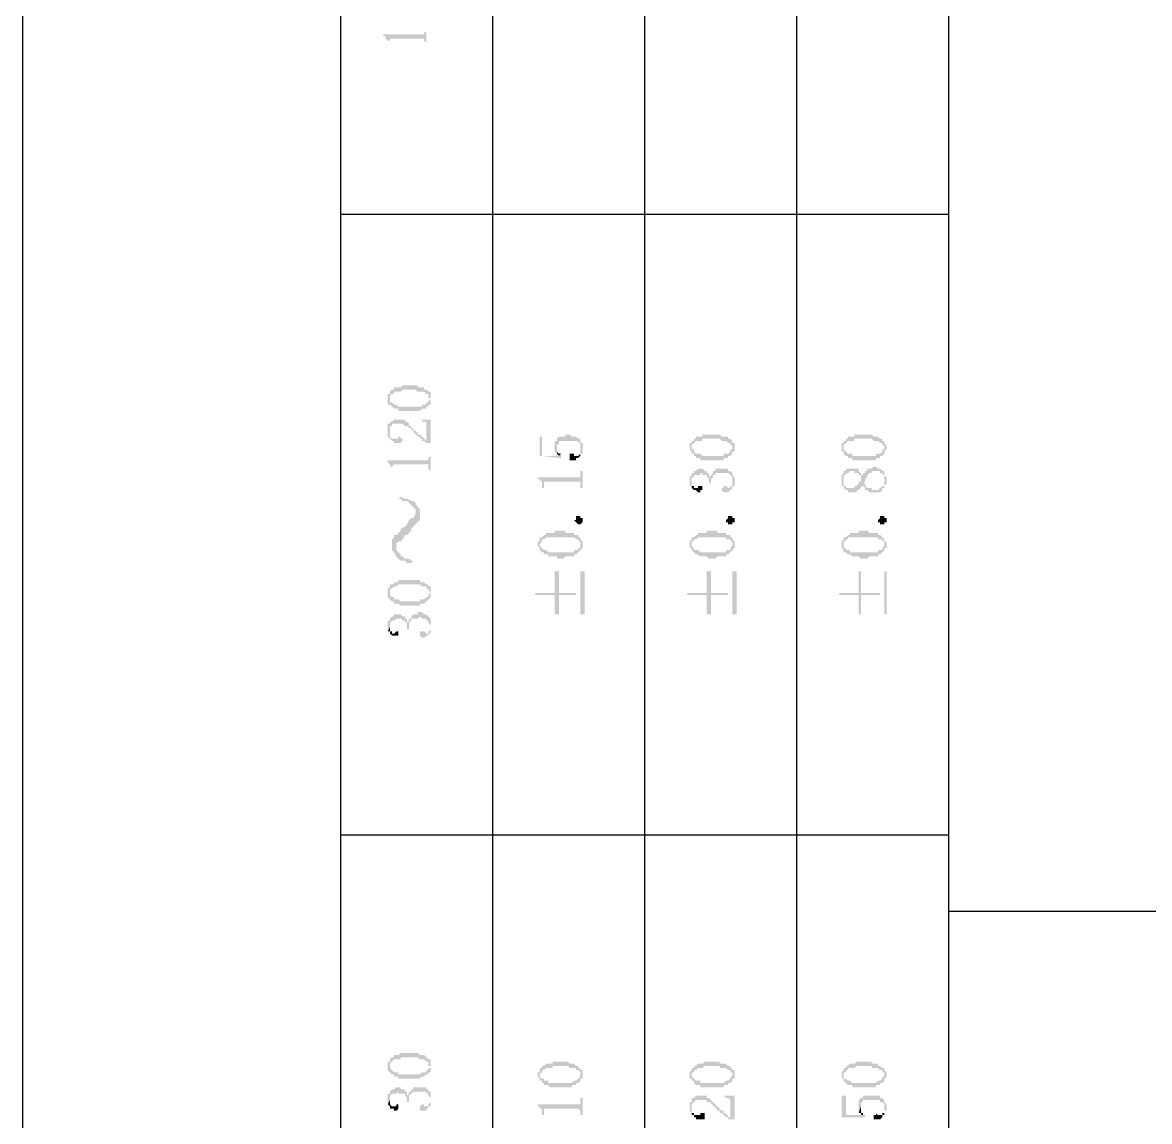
# Model space of a CAD drawing. Header units: inches. Extents: x 3613 to 8393, y -2205 to -794.
# Drawn here: x 3613.22 to 3636.98, y -1792.12 to -1768.94 of the extents above; entities that cross this region are included whole.
import ezdxf

# ---------------------------------------------------------------- set-up
doc = ezdxf.new("R2010")
doc.units = ezdxf.units.IN
doc.header["$MEASUREMENT"] = 0

msp = doc.modelspace()

# ---------------------------------------------------------------- hatches: boundary and pattern name
at = {"transparency": 33554559}
for points in [[(3620.83, -1769.193), (3620.83, -1769.238), (3620.875, -1769.238), (3620.875, -1769.283), (3620.875, -1769.283), (3620.921, -1769.328), (3620.921, -1769.373), (3620.921, -1769.419), (3620.921, -1769.328), (3620.966, -1769.328), (3620.966, -1769.283), (3621.688, -1769.283), (3621.688, -1769.328), (3621.688, -1769.328), (3621.733, -1769.373), (3621.733, -1769.419), (3621.733, -1769.057), (3621.733, -1769.148), (3621.688, -1769.148), (3621.688, -1769.193), (3621.643, -1769.193)], [(3620.921, -1776.865), (3620.921, -1776.956), (3620.921, -1777.001), (3620.966, -1777.001), (3620.966, -1776.865), (3620.966, -1776.82), (3620.966, -1776.82), (3621.011, -1776.775), (3621.056, -1776.775), (3621.056, -1776.73), (3621.191, -1776.73), (3621.236, -1776.685), (3621.507, -1776.685), (3621.552, -1776.73), (3621.688, -1776.73), (3621.733, -1776.775), (3621.778, -1776.775), (3621.778, -1776.82), (3621.778, -1776.865), (3621.823, -1776.865), (3621.823, -1776.73), (3621.778, -1776.73), (3621.733, -1776.685), (3621.688, -1776.685), (3621.688, -1776.64), (3621.552, -1776.64), (3621.552, -1776.595), (3621.236, -1776.595), (3621.191, -1776.64), (3621.056, -1776.64), (3621.056, -1776.685), (3621.011, -1776.685), (3620.966, -1776.73), (3620.966, -1776.775), (3620.921, -1776.775), (3620.921, -1776.82)], [(3620.966, -1777.001), (3620.966, -1777.001), (3621.011, -1777.046), (3621.011, -1777.046), (3621.056, -1777.091), (3621.146, -1777.091), (3621.146, -1777.136), (3621.598, -1777.136), (3621.643, -1777.091), (3621.733, -1777.091), (3621.733, -1777.046), (3621.778, -1777.046), (3621.778, -1777.001), (3621.823, -1777.001), (3621.823, -1776.956), (3621.823, -1776.91), (3621.823, -1776.865), (3621.823, -1776.82), (3621.823, -1776.775), (3621.823, -1776.73), (3621.823, -1776.91), (3621.778, -1776.91), (3621.778, -1776.956), (3621.733, -1776.956), (3621.733, -1777.001), (3621.643, -1777.001), (3621.643, -1777.046), (3621.146, -1777.046), (3621.101, -1777.001), (3621.056, -1777.001), (3621.011, -1776.956), (3620.966, -1776.956), (3620.966, -1776.91), (3620.966, -1776.865)], [(3620.921, -1777.542), (3620.921, -1777.587), (3620.921, -1777.678), (3620.921, -1777.678), (3620.966, -1777.587), (3620.966, -1777.497), (3620.966, -1777.452), (3621.011, -1777.452), (3621.011, -1777.407), (3621.236, -1777.407), (3621.282, -1777.452), (3621.327, -1777.452), (3621.372, -1777.497), (3621.417, -1777.497), (3621.417, -1777.542), (3621.462, -1777.542), (3621.462, -1777.587), (3621.462, -1777.587), (3621.507, -1777.633), (3621.507, -1777.633), (3621.552, -1777.678), (3621.598, -1777.678), (3621.598, -1777.723), (3621.643, -1777.723), (3621.643, -1777.768), (3621.688, -1777.768), (3621.733, -1777.813), (3621.778, -1777.813), (3621.733, -1777.768), (3621.733, -1777.768), (3621.688, -1777.723), (3621.688, -1777.723), (3621.643, -1777.678), (3621.643, -1777.678), (3621.598, -1777.633), (3621.552, -1777.633), (3621.552, -1777.587), (3621.507, -1777.587), (3621.507, -1777.542), (3621.462, -1777.542), (3621.462, -1777.497), (3621.417, -1777.497), (3621.417, -1777.452), (3621.372, -1777.452), (3621.372, -1777.407), (3621.372, -1777.407), (3621.327, -1777.362), (3621.282, -1777.362), (3621.282, -1777.317), (3621.056, -1777.317), (3621.011, -1777.362), (3620.966, -1777.362), (3620.966, -1777.407), (3620.921, -1777.407), (3620.921, -1777.452)], [(3621.598, -1777.317), (3621.643, -1777.317), (3621.643, -1777.362), (3621.733, -1777.362), (3621.733, -1777.407), (3621.733, -1777.768), (3621.778, -1777.813), (3621.823, -1777.813), (3621.823, -1777.317)], [(3620.921, -1777.678), (3620.966, -1777.723), (3620.966, -1777.723), (3621.011, -1777.768), (3621.056, -1777.768), (3621.056, -1777.813), (3621.191, -1777.813), (3621.236, -1777.768), (3621.236, -1777.723), (3621.191, -1777.723), (3621.191, -1777.678), (3621.146, -1777.678), (3621.146, -1777.723), (3621.011, -1777.723), (3620.966, -1777.678), (3620.966, -1777.587), (3620.966, -1777.587)], [(3624.125, -1777.678), (3624.125, -1778.084), (3624.576, -1778.129), (3624.576, -1778.084), (3624.576, -1778.039), (3624.531, -1778.084), (3624.17, -1778.084), (3624.17, -1777.678)], [(3624.441, -1777.858), (3624.441, -1777.948), (3624.441, -1777.994), (3624.441, -1777.994), (3624.486, -1778.039), (3624.486, -1777.903), (3624.486, -1777.858), (3624.486, -1777.858), (3624.531, -1777.813), (3624.531, -1777.768), (3624.937, -1777.768), (3624.937, -1777.813), (3624.982, -1777.813), (3624.982, -1777.858), (3624.982, -1777.903), (3624.982, -1778.039), (3625.028, -1778.039), (3625.028, -1777.994), (3625.028, -1777.903), (3625.028, -1777.858), (3625.028, -1777.813), (3624.982, -1777.813), (3624.982, -1777.768), (3624.982, -1777.723), (3624.937, -1777.723), (3624.892, -1777.678), (3624.802, -1777.678), (3624.757, -1777.633), (3624.667, -1777.633), (3624.667, -1777.678), (3624.531, -1777.678), (3624.486, -1777.723), (3624.486, -1777.768), (3624.441, -1777.768), (3624.441, -1777.813)], [(3627.284, -1777.903), (3627.284, -1777.948), (3627.284, -1777.948), (3627.329, -1777.994), (3627.329, -1778.039), (3627.329, -1777.903), (3627.329, -1777.858), (3627.329, -1777.858), (3627.374, -1777.813), (3627.374, -1777.813), (3627.42, -1777.768), (3627.555, -1777.768), (3627.555, -1777.723), (3627.916, -1777.723), (3627.961, -1777.768), (3628.051, -1777.768), (3628.097, -1777.813), (3628.142, -1777.813), (3628.142, -1777.858), (3628.187, -1777.858), (3628.187, -1777.903), (3628.187, -1777.768), (3628.187, -1777.768), (3628.142, -1777.723), (3628.097, -1777.723), (3628.097, -1777.678), (3627.961, -1777.678), (3627.916, -1777.633), (3627.555, -1777.633), (3627.555, -1777.678), (3627.42, -1777.678), (3627.42, -1777.723), (3627.374, -1777.723), (3627.374, -1777.768), (3627.329, -1777.768), (3627.329, -1777.813), (3627.284, -1777.813)], [(3627.329, -1778.039), (3627.374, -1778.039), (3627.374, -1778.084), (3627.42, -1778.084), (3627.42, -1778.129), (3627.51, -1778.129), (3627.51, -1778.174), (3628.006, -1778.174), (3628.006, -1778.129), (3628.097, -1778.129), (3628.097, -1778.084), (3628.142, -1778.084), (3628.187, -1778.039), (3628.187, -1777.994), (3628.232, -1777.994), (3628.232, -1777.948), (3628.232, -1777.903), (3628.232, -1777.858), (3628.232, -1777.813), (3628.187, -1777.813), (3628.187, -1777.768), (3628.187, -1777.903), (3628.187, -1777.948), (3628.142, -1777.948), (3628.142, -1777.994), (3628.142, -1777.994), (3628.097, -1778.039), (3628.006, -1778.039), (3628.006, -1778.084), (3627.555, -1778.084), (3627.51, -1778.039), (3627.42, -1778.039), (3627.374, -1777.994), (3627.374, -1777.948), (3627.329, -1777.948), (3627.329, -1777.903)], [(3630.489, -1777.903), (3630.489, -1777.948), (3630.489, -1777.994), (3630.534, -1777.994), (3630.534, -1778.039), (3630.534, -1777.903), (3630.534, -1777.858), (3630.534, -1777.858), (3630.579, -1777.813), (3630.579, -1777.813), (3630.624, -1777.768), (3630.759, -1777.768), (3630.759, -1777.723), (3631.12, -1777.723), (3631.166, -1777.768), (3631.256, -1777.768), (3631.301, -1777.813), (3631.346, -1777.813), (3631.346, -1777.858), (3631.391, -1777.858), (3631.391, -1777.903), (3631.391, -1777.768), (3631.346, -1777.768), (3631.346, -1777.723), (3631.301, -1777.723), (3631.256, -1777.678), (3631.166, -1777.678), (3631.12, -1777.633), (3630.759, -1777.633), (3630.759, -1777.678), (3630.624, -1777.678), (3630.624, -1777.723), (3630.579, -1777.723), (3630.579, -1777.768), (3630.534, -1777.768), (3630.534, -1777.813), (3630.489, -1777.813)], [(3630.534, -1778.039), (3630.534, -1778.039), (3630.579, -1778.084), (3630.624, -1778.084), (3630.624, -1778.129), (3630.714, -1778.129), (3630.714, -1778.174), (3631.211, -1778.174), (3631.211, -1778.129), (3631.301, -1778.129), (3631.301, -1778.084), (3631.346, -1778.084), (3631.391, -1778.039), (3631.391, -1777.994), (3631.391, -1777.994), (3631.436, -1777.948), (3631.436, -1777.903), (3631.436, -1777.858), (3631.436, -1777.858), (3631.391, -1777.813), (3631.391, -1777.768), (3631.391, -1777.903), (3631.391, -1777.948), (3631.346, -1777.948), (3631.346, -1777.994), (3631.346, -1777.994), (3631.301, -1778.039), (3631.211, -1778.039), (3631.211, -1778.084), (3630.714, -1778.084), (3630.714, -1778.039), (3630.624, -1778.039), (3630.579, -1777.994), (3630.579, -1777.994), (3630.534, -1777.948), (3630.534, -1777.903)], [(3620.921, -1778.174), (3620.921, -1778.219), (3620.921, -1778.219), (3620.966, -1778.264), (3620.966, -1778.31), (3621.011, -1778.31), (3621.011, -1778.445), (3621.011, -1778.31), (3621.011, -1778.31), (3621.056, -1778.264), (3621.778, -1778.264), (3621.778, -1778.31), (3621.778, -1778.355), (3621.823, -1778.4), (3621.823, -1778.445), (3621.823, -1778.039), (3621.823, -1778.084), (3621.778, -1778.129), (3621.778, -1778.174), (3621.733, -1778.174)], [(3624.486, -1778.039), (3624.486, -1778.039), (3624.531, -1778.084), (3624.531, -1778.084), (3624.576, -1778.039), (3624.531, -1778.039), (3624.486, -1777.994), (3624.486, -1777.948), (3624.486, -1777.903)], [(3624.757, -1778.084), (3624.757, -1778.174), (3624.892, -1778.174), (3624.892, -1778.129), (3624.937, -1778.129), (3624.982, -1778.084), (3624.982, -1777.903), (3624.982, -1777.994), (3624.982, -1778.039), (3624.982, -1778.039), (3624.937, -1778.084), (3624.847, -1778.084), (3624.847, -1778.039), (3624.757, -1778.039)], [(3630.489, -1778.58), (3630.489, -1778.625), (3630.489, -1778.716), (3630.534, -1778.716), (3630.534, -1778.761), (3630.534, -1778.761), (3630.579, -1778.806), (3630.624, -1778.806), (3630.624, -1778.851), (3630.804, -1778.851), (3630.804, -1778.806), (3630.85, -1778.806), (3630.895, -1778.761), (3630.895, -1778.716), (3630.94, -1778.716), (3630.94, -1778.671), (3630.94, -1778.671), (3630.985, -1778.625), (3630.985, -1778.58), (3630.985, -1778.58), (3631.03, -1778.535), (3631.03, -1778.49), (3631.03, -1778.49), (3631.075, -1778.445), (3631.12, -1778.445), (3631.12, -1778.4), (3631.301, -1778.4), (3631.301, -1778.445), (3631.346, -1778.445), (3631.346, -1778.49), (3631.391, -1778.49), (3631.391, -1778.58), (3631.391, -1778.716), (3631.391, -1778.716), (3631.436, -1778.671), (3631.436, -1778.58), (3631.436, -1778.535), (3631.436, -1778.535), (3631.391, -1778.49), (3631.391, -1778.445), (3631.391, -1778.4), (3631.346, -1778.4), (3631.301, -1778.355), (3631.256, -1778.355), (3631.211, -1778.31), (3631.166, -1778.31), (3631.12, -1778.355), (3631.03, -1778.355), (3631.03, -1778.4), (3630.985, -1778.4), (3630.985, -1778.445), (3630.94, -1778.445), (3630.94, -1778.49), (3630.895, -1778.49), (3630.895, -1778.535), (3630.895, -1778.625), (3630.85, -1778.625), (3630.85, -1778.671), (3630.85, -1778.671), (3630.804, -1778.716), (3630.759, -1778.716), (3630.759, -1778.761), (3630.579, -1778.761), (3630.579, -1778.716), (3630.534, -1778.716), (3630.534, -1778.671), (3630.534, -1778.445), (3630.489, -1778.49)], [(3624.08, -1778.535), (3624.08, -1778.58), (3624.125, -1778.58), (3624.17, -1778.625), (3624.17, -1778.716), (3624.17, -1778.761), (3624.215, -1778.761), (3624.215, -1778.671), (3624.215, -1778.625), (3624.982, -1778.625), (3624.982, -1778.671), (3624.982, -1778.716), (3624.982, -1778.761), (3625.028, -1778.761), (3625.028, -1778.4), (3624.982, -1778.4), (3624.982, -1778.49), (3624.982, -1778.535), (3624.892, -1778.535)], [(3627.284, -1778.625), (3627.284, -1778.716), (3627.329, -1778.716), (3627.329, -1778.625), (3627.329, -1778.58), (3627.329, -1778.535), (3627.374, -1778.535), (3627.374, -1778.49), (3627.51, -1778.49), (3627.51, -1778.445), (3627.555, -1778.445), (3627.555, -1778.49), (3627.645, -1778.49), (3627.645, -1778.535), (3627.69, -1778.535), (3627.69, -1778.58), (3627.69, -1778.625), (3627.69, -1778.625), (3627.735, -1778.671), (3627.735, -1778.625), (3627.735, -1778.58), (3627.781, -1778.535), (3627.781, -1778.49), (3627.826, -1778.49), (3627.826, -1778.445), (3628.097, -1778.445), (3628.142, -1778.49), (3628.142, -1778.49), (3628.187, -1778.535), (3628.187, -1778.58), (3628.187, -1778.625), (3628.187, -1778.445), (3628.187, -1778.445), (3628.142, -1778.4), (3628.097, -1778.4), (3628.097, -1778.355), (3627.826, -1778.355), (3627.826, -1778.4), (3627.781, -1778.4), (3627.781, -1778.445), (3627.781, -1778.445), (3627.735, -1778.49), (3627.735, -1778.535), (3627.735, -1778.535), (3627.69, -1778.49), (3627.69, -1778.445), (3627.645, -1778.445), (3627.645, -1778.4), (3627.6, -1778.4), (3627.555, -1778.355), (3627.465, -1778.355), (3627.42, -1778.4), (3627.374, -1778.4), (3627.374, -1778.445), (3627.329, -1778.445), (3627.329, -1778.49), (3627.329, -1778.49), (3627.284, -1778.535), (3627.284, -1778.58)], [(3627.961, -1778.806), (3627.961, -1778.806), (3628.006, -1778.851), (3628.097, -1778.851), (3628.142, -1778.806), (3628.142, -1778.806), (3628.187, -1778.761), (3628.187, -1778.716), (3628.232, -1778.716), (3628.232, -1778.625), (3628.232, -1778.58), (3628.232, -1778.535), (3628.232, -1778.535), (3628.187, -1778.49), (3628.187, -1778.625), (3628.187, -1778.671), (3628.187, -1778.716), (3628.142, -1778.716), (3628.142, -1778.761), (3628.097, -1778.761), (3628.051, -1778.716), (3628.006, -1778.716), (3628.006, -1778.761), (3627.961, -1778.761)], [(3630.534, -1778.445), (3630.534, -1778.58), (3630.534, -1778.535), (3630.534, -1778.49), (3630.579, -1778.49), (3630.579, -1778.445), (3630.624, -1778.445), (3630.669, -1778.4), (3630.759, -1778.4), (3630.759, -1778.445), (3630.85, -1778.445), (3630.85, -1778.49), (3630.895, -1778.49), (3630.895, -1778.535), (3630.895, -1778.445), (3630.895, -1778.445), (3630.85, -1778.4), (3630.85, -1778.355), (3630.579, -1778.355), (3630.579, -1778.4), (3630.534, -1778.4)], [(3627.329, -1778.716), (3627.329, -1778.761), (3627.329, -1778.761), (3627.374, -1778.806), (3627.42, -1778.806), (3627.465, -1778.851), (3627.51, -1778.851), (3627.51, -1778.806), (3627.555, -1778.806), (3627.555, -1778.761), (3627.555, -1778.716), (3627.465, -1778.716), (3627.465, -1778.761), (3627.374, -1778.761), (3627.374, -1778.716), (3627.329, -1778.716), (3627.329, -1778.671), (3627.329, -1778.625)], [(3630.94, -1778.716), (3630.985, -1778.761), (3630.985, -1778.806), (3631.03, -1778.806), (3631.075, -1778.851), (3631.301, -1778.851), (3631.346, -1778.806), (3631.346, -1778.761), (3631.391, -1778.761), (3631.391, -1778.58), (3631.391, -1778.671), (3631.391, -1778.716), (3631.346, -1778.716), (3631.301, -1778.761), (3631.301, -1778.761), (3631.256, -1778.806), (3631.12, -1778.806), (3631.12, -1778.761), (3631.03, -1778.761), (3630.985, -1778.716), (3630.985, -1778.671), (3630.94, -1778.671)], [(3621.146, -1778.987), (3621.191, -1778.987), (3621.236, -1779.032), (3621.327, -1779.032), (3621.372, -1779.077), (3621.417, -1779.122), (3621.417, -1779.122), (3621.462, -1779.167), (3621.507, -1779.212), (3621.507, -1779.528), (3621.507, -1779.528), (3621.552, -1779.483), (3621.598, -1779.438), (3621.598, -1779.212), (3621.552, -1779.167), (3621.507, -1779.077), (3621.507, -1779.077), (3621.462, -1779.032), (3621.417, -1779.032), (3621.327, -1778.987), (3621.282, -1778.987), (3621.191, -1778.941)], [(3621.011, -1779.979), (3621.011, -1780.07), (3621.056, -1780.115), (3621.101, -1780.205), (3621.101, -1780.025), (3621.101, -1779.934), (3621.146, -1779.889), (3621.191, -1779.889), (3621.236, -1779.844), (3621.282, -1779.754), (3621.327, -1779.754), (3621.372, -1779.709), (3621.417, -1779.664), (3621.417, -1779.618), (3621.462, -1779.573), (3621.507, -1779.528), (3621.507, -1779.257), (3621.507, -1779.302), (3621.462, -1779.393), (3621.417, -1779.393), (3621.372, -1779.438), (3621.327, -1779.528), (3621.327, -1779.528), (3621.282, -1779.573), (3621.191, -1779.618), (3621.191, -1779.664), (3621.146, -1779.709), (3621.101, -1779.754), (3621.056, -1779.754), (3621.056, -1779.799), (3621.011, -1779.844), (3621.011, -1779.934)], [(3625.028, -1779.438), (3625.028, -1779.483), (3625.028, -1779.483), (3624.982, -1779.528), (3624.937, -1779.528), (3624.892, -1779.483), (3624.892, -1779.483), (3624.847, -1779.438), (3624.892, -1779.438), (3624.892, -1779.393), (3624.892, -1779.348), (3624.982, -1779.348), (3624.982, -1779.393), (3625.028, -1779.393), (3625.028, -1779.438)], [(3628.232, -1779.438), (3628.232, -1779.483), (3628.187, -1779.483), (3628.187, -1779.528), (3628.097, -1779.528), (3628.097, -1779.483), (3628.051, -1779.483), (3628.051, -1779.438), (3628.051, -1779.438), (3628.097, -1779.393), (3628.097, -1779.348), (3628.187, -1779.348), (3628.187, -1779.393), (3628.232, -1779.393), (3628.232, -1779.438)], [(3631.436, -1779.438), (3631.436, -1779.483), (3631.391, -1779.483), (3631.391, -1779.528), (3631.301, -1779.528), (3631.301, -1779.483), (3631.256, -1779.483), (3631.256, -1779.438), (3631.256, -1779.438), (3631.301, -1779.393), (3631.301, -1779.348), (3631.391, -1779.348), (3631.391, -1779.393), (3631.436, -1779.393), (3631.436, -1779.438)], [(3624.08, -1779.934), (3624.08, -1779.979), (3624.08, -1779.979), (3624.125, -1780.025), (3624.125, -1780.07), (3624.125, -1779.934), (3624.125, -1779.934), (3624.17, -1779.889), (3624.17, -1779.844), (3624.215, -1779.844), (3624.26, -1779.799), (3624.847, -1779.799), (3624.892, -1779.844), (3624.937, -1779.844), (3624.937, -1779.889), (3624.982, -1779.889), (3624.982, -1779.934), (3624.982, -1779.799), (3624.937, -1779.799), (3624.937, -1779.754), (3624.847, -1779.754), (3624.847, -1779.709), (3624.667, -1779.709), (3624.667, -1779.664), (3624.441, -1779.664), (3624.441, -1779.709), (3624.26, -1779.709), (3624.26, -1779.754), (3624.215, -1779.754), (3624.17, -1779.799), (3624.125, -1779.799), (3624.125, -1779.844), (3624.125, -1779.889), (3624.08, -1779.889)], [(3627.284, -1779.934), (3627.284, -1779.979), (3627.284, -1780.025), (3627.329, -1780.025), (3627.329, -1780.07), (3627.329, -1779.934), (3627.329, -1779.889), (3627.374, -1779.889), (3627.374, -1779.844), (3627.42, -1779.844), (3627.465, -1779.799), (3628.051, -1779.799), (3628.051, -1779.844), (3628.142, -1779.844), (3628.142, -1779.889), (3628.187, -1779.889), (3628.187, -1779.934), (3628.187, -1779.799), (3628.142, -1779.799), (3628.142, -1779.754), (3628.051, -1779.754), (3628.051, -1779.709), (3627.871, -1779.709), (3627.871, -1779.664), (3627.645, -1779.664), (3627.645, -1779.709), (3627.465, -1779.709), (3627.465, -1779.754), (3627.42, -1779.754), (3627.374, -1779.799), (3627.329, -1779.799), (3627.329, -1779.844), (3627.329, -1779.844), (3627.284, -1779.889)], [(3630.489, -1779.934), (3630.489, -1779.979), (3630.489, -1780.025), (3630.489, -1780.025), (3630.534, -1780.07), (3630.534, -1779.934), (3630.534, -1779.889), (3630.579, -1779.889), (3630.579, -1779.844), (3630.624, -1779.844), (3630.624, -1779.799), (3631.256, -1779.799), (3631.256, -1779.844), (3631.346, -1779.844), (3631.346, -1779.889), (3631.391, -1779.889), (3631.391, -1779.934), (3631.391, -1779.844), (3631.346, -1779.799), (3631.346, -1779.799), (3631.301, -1779.754), (3631.256, -1779.754), (3631.256, -1779.709), (3631.075, -1779.709), (3631.03, -1779.664), (3630.85, -1779.664), (3630.85, -1779.709), (3630.669, -1779.709), (3630.669, -1779.754), (3630.624, -1779.754), (3630.579, -1779.799), (3630.534, -1779.799), (3630.534, -1779.844), (3630.534, -1779.844), (3630.489, -1779.889)], [(3624.125, -1780.07), (3624.17, -1780.115), (3624.215, -1780.115), (3624.215, -1780.16), (3624.305, -1780.16), (3624.305, -1780.205), (3624.486, -1780.205), (3624.486, -1780.25), (3624.621, -1780.25), (3624.667, -1780.205), (3624.847, -1780.205), (3624.847, -1780.16), (3624.892, -1780.16), (3624.937, -1780.115), (3624.937, -1780.115), (3624.982, -1780.07), (3624.982, -1780.07), (3625.028, -1780.025), (3625.028, -1779.934), (3625.028, -1779.889), (3625.028, -1779.889), (3624.982, -1779.844), (3624.982, -1779.979), (3624.982, -1780.025), (3624.937, -1780.025), (3624.937, -1780.07), (3624.847, -1780.07), (3624.847, -1780.115), (3624.305, -1780.115), (3624.26, -1780.07), (3624.215, -1780.07), (3624.17, -1780.025), (3624.17, -1780.025), (3624.125, -1779.979), (3624.125, -1779.934)], [(3627.329, -1780.07), (3627.374, -1780.115), (3627.374, -1780.115), (3627.42, -1780.16), (3627.465, -1780.16), (3627.51, -1780.205), (3627.645, -1780.205), (3627.69, -1780.25), (3627.826, -1780.25), (3627.871, -1780.205), (3628.051, -1780.205), (3628.051, -1780.16), (3628.097, -1780.16), (3628.142, -1780.115), (3628.142, -1780.115), (3628.187, -1780.07), (3628.187, -1780.07), (3628.232, -1780.025), (3628.232, -1779.934), (3628.232, -1779.889), (3628.232, -1779.889), (3628.187, -1779.844), (3628.187, -1779.979), (3628.187, -1779.979), (3628.142, -1780.025), (3628.142, -1780.07), (3628.051, -1780.07), (3628.051, -1780.115), (3627.51, -1780.115), (3627.465, -1780.07), (3627.374, -1780.07), (3627.374, -1780.025), (3627.374, -1780.025), (3627.329, -1779.979), (3627.329, -1779.934)], [(3630.534, -1780.07), (3630.534, -1780.115), (3630.579, -1780.115), (3630.624, -1780.16), (3630.669, -1780.16), (3630.714, -1780.205), (3630.85, -1780.205), (3630.895, -1780.25), (3631.03, -1780.25), (3631.075, -1780.205), (3631.256, -1780.205), (3631.256, -1780.16), (3631.301, -1780.16), (3631.346, -1780.115), (3631.346, -1780.115), (3631.391, -1780.07), (3631.391, -1780.025), (3631.436, -1780.025), (3631.436, -1779.934), (3631.436, -1779.889), (3631.391, -1779.889), (3631.391, -1779.844), (3631.391, -1779.979), (3631.391, -1779.979), (3631.346, -1780.025), (3631.346, -1780.07), (3631.256, -1780.07), (3631.256, -1780.115), (3630.669, -1780.115), (3630.669, -1780.07), (3630.579, -1780.07), (3630.579, -1780.025), (3630.534, -1780.025), (3630.534, -1779.979), (3630.534, -1779.934)], [(3621.101, -1780.205), (3621.101, -1780.205), (3621.146, -1780.25), (3621.191, -1780.295), (3621.282, -1780.295), (3621.327, -1780.34), (3621.417, -1780.34), (3621.462, -1780.295), (3621.417, -1780.295), (3621.372, -1780.25), (3621.282, -1780.25), (3621.236, -1780.205), (3621.191, -1780.205), (3621.191, -1780.16), (3621.146, -1780.115), (3621.101, -1780.07), (3621.101, -1780.025)], [(3620.921, -1780.972), (3620.921, -1781.017), (3620.921, -1781.063), (3620.921, -1781.063), (3620.966, -1781.108), (3620.966, -1780.972), (3620.966, -1780.927), (3620.966, -1780.882), (3621.011, -1780.882), (3621.056, -1780.837), (3621.101, -1780.837), (3621.146, -1780.792), (3621.598, -1780.792), (3621.643, -1780.837), (3621.733, -1780.837), (3621.733, -1780.882), (3621.778, -1780.882), (3621.778, -1780.927), (3621.778, -1780.927), (3621.823, -1780.972), (3621.823, -1780.837), (3621.778, -1780.837), (3621.778, -1780.792), (3621.733, -1780.792), (3621.688, -1780.747), (3621.598, -1780.747), (3621.598, -1780.702), (3621.146, -1780.702), (3621.146, -1780.747), (3621.056, -1780.747), (3621.056, -1780.792), (3620.966, -1780.792), (3620.966, -1780.837), (3620.966, -1780.837), (3620.921, -1780.882), (3620.921, -1780.927), (3620.921, -1780.927)], [(3624.035, -1780.972), (3624.035, -1781.017), (3624.441, -1781.017), (3624.441, -1781.424), (3624.531, -1781.424), (3624.531, -1781.017), (3624.892, -1781.017), (3624.892, -1780.972), (3624.531, -1780.972), (3624.531, -1780.521), (3624.441, -1780.521), (3624.441, -1780.972)], [(3625.073, -1781.424), (3625.073, -1780.521), (3624.982, -1780.521), (3624.982, -1781.424)], [(3627.239, -1780.972), (3627.239, -1781.017), (3627.645, -1781.017), (3627.645, -1781.424), (3627.735, -1781.424), (3627.735, -1781.017), (3628.097, -1781.017), (3628.097, -1780.972), (3627.735, -1780.972), (3627.735, -1780.521), (3627.645, -1780.521), (3627.645, -1780.972)], [(3628.277, -1781.424), (3628.277, -1780.521), (3628.187, -1780.521), (3628.187, -1781.424)], [(3630.443, -1780.972), (3630.443, -1781.017), (3630.85, -1781.017), (3630.85, -1781.424), (3630.895, -1781.424), (3630.895, -1781.017), (3631.301, -1781.017), (3631.301, -1780.972), (3630.895, -1780.972), (3630.895, -1780.521), (3630.85, -1780.521), (3630.85, -1780.972)], [(3631.436, -1781.424), (3631.436, -1780.521), (3631.391, -1780.521), (3631.391, -1781.424)], [(3620.966, -1781.108), (3620.966, -1781.108), (3621.011, -1781.153), (3621.056, -1781.153), (3621.056, -1781.198), (3621.146, -1781.198), (3621.191, -1781.243), (3621.598, -1781.243), (3621.598, -1781.198), (3621.688, -1781.198), (3621.733, -1781.153), (3621.733, -1781.153), (3621.778, -1781.108), (3621.778, -1781.108), (3621.823, -1781.063), (3621.823, -1780.972), (3621.823, -1780.927), (3621.823, -1780.882), (3621.823, -1780.837), (3621.823, -1780.972), (3621.823, -1780.972), (3621.778, -1781.017), (3621.778, -1781.063), (3621.733, -1781.063), (3621.688, -1781.108), (3621.598, -1781.108), (3621.598, -1781.153), (3621.191, -1781.153), (3621.146, -1781.108), (3621.056, -1781.108), (3621.056, -1781.063), (3621.011, -1781.063), (3620.966, -1781.017), (3620.966, -1780.972), (3620.966, -1780.972)], [(3620.921, -1781.649), (3620.921, -1781.694), (3620.921, -1781.74), (3620.921, -1781.785), (3620.966, -1781.694), (3620.966, -1781.604), (3620.966, -1781.604), (3621.011, -1781.559), (3621.056, -1781.559), (3621.101, -1781.514), (3621.191, -1781.514), (3621.236, -1781.559), (3621.282, -1781.559), (3621.282, -1781.604), (3621.327, -1781.604), (3621.327, -1781.649), (3621.327, -1781.74), (3621.372, -1781.74), (3621.372, -1781.694), (3621.372, -1781.604), (3621.372, -1781.604), (3621.417, -1781.559), (3621.417, -1781.514), (3621.552, -1781.514), (3621.598, -1781.469), (3621.598, -1781.469), (3621.643, -1781.514), (3621.733, -1781.514), (3621.733, -1781.559), (3621.778, -1781.559), (3621.778, -1781.604), (3621.823, -1781.649), (3621.823, -1781.694), (3621.823, -1781.514), (3621.823, -1781.514), (3621.778, -1781.469), (3621.778, -1781.469), (3621.733, -1781.424), (3621.688, -1781.424), (3621.643, -1781.379), (3621.552, -1781.379), (3621.552, -1781.424), (3621.462, -1781.424), (3621.417, -1781.469), (3621.417, -1781.514), (3621.372, -1781.514), (3621.372, -1781.559), (3621.372, -1781.559), (3621.327, -1781.604), (3621.327, -1781.559), (3621.327, -1781.514), (3621.282, -1781.514), (3621.282, -1781.469), (3621.236, -1781.469), (3621.191, -1781.424), (3621.056, -1781.424), (3621.056, -1781.469), (3621.011, -1781.469), (3620.966, -1781.514), (3620.966, -1781.559), (3620.921, -1781.559), (3620.921, -1781.604)], [(3621.598, -1781.875), (3621.598, -1781.875), (3621.643, -1781.92), (3621.688, -1781.92), (3621.733, -1781.875), (3621.778, -1781.875), (3621.778, -1781.83), (3621.823, -1781.83), (3621.823, -1781.74), (3621.823, -1781.694), (3621.823, -1781.649), (3621.823, -1781.559), (3621.823, -1781.514), (3621.823, -1781.694), (3621.823, -1781.74), (3621.823, -1781.74), (3621.778, -1781.785), (3621.778, -1781.83), (3621.733, -1781.83), (3621.688, -1781.785), (3621.598, -1781.785), (3621.598, -1781.83), (3621.598, -1781.83)], [(3620.921, -1781.785), (3620.966, -1781.785), (3620.966, -1781.83), (3620.966, -1781.83), (3621.011, -1781.875), (3621.146, -1781.875), (3621.146, -1781.83), (3621.146, -1781.785), (3621.101, -1781.785), (3621.056, -1781.83), (3621.011, -1781.83), (3621.011, -1781.785), (3620.966, -1781.785), (3620.966, -1781.694), (3620.966, -1781.694)], [(3620.921, -1790.947), (3620.921, -1790.992), (3620.921, -1791.037), (3620.921, -1791.037), (3620.966, -1791.082), (3620.966, -1790.947), (3620.966, -1790.901), (3620.966, -1790.901), (3621.011, -1790.856), (3621.011, -1790.856), (3621.056, -1790.811), (3621.191, -1790.811), (3621.191, -1790.766), (3621.552, -1790.766), (3621.598, -1790.811), (3621.688, -1790.811), (3621.733, -1790.856), (3621.778, -1790.856), (3621.778, -1790.901), (3621.778, -1790.947), (3621.823, -1790.947), (3621.823, -1790.811), (3621.778, -1790.811), (3621.733, -1790.766), (3621.733, -1790.766), (3621.688, -1790.721), (3621.598, -1790.721), (3621.552, -1790.676), (3621.191, -1790.676), (3621.146, -1790.721), (3621.056, -1790.721), (3621.056, -1790.766), (3621.011, -1790.766), (3620.966, -1790.811), (3620.966, -1790.856), (3620.921, -1790.856)], [(3620.966, -1791.082), (3620.966, -1791.082), (3621.011, -1791.127), (3621.056, -1791.127), (3621.056, -1791.172), (3621.146, -1791.172), (3621.146, -1791.217), (3621.598, -1791.217), (3621.643, -1791.172), (3621.688, -1791.172), (3621.733, -1791.127), (3621.778, -1791.127), (3621.778, -1791.082), (3621.823, -1791.082), (3621.823, -1791.037), (3621.823, -1790.992), (3621.823, -1790.947), (3621.823, -1790.901), (3621.823, -1790.856), (3621.823, -1790.811), (3621.823, -1790.992), (3621.778, -1790.992), (3621.778, -1791.037), (3621.733, -1791.037), (3621.733, -1791.082), (3621.643, -1791.082), (3621.598, -1791.127), (3621.146, -1791.127), (3621.146, -1791.082), (3621.056, -1791.082), (3621.011, -1791.037), (3621.011, -1791.037), (3620.966, -1790.992), (3620.966, -1790.947)], [(3624.08, -1791.127), (3624.08, -1791.172), (3624.125, -1791.217), (3624.125, -1791.262), (3624.125, -1791.127), (3624.125, -1791.127), (3624.17, -1791.082), (3624.17, -1791.037), (3624.215, -1791.037), (3624.26, -1790.992), (3624.396, -1790.992), (3624.396, -1790.947), (3624.712, -1790.947), (3624.757, -1790.992), (3624.892, -1790.992), (3624.892, -1791.037), (3624.937, -1791.037), (3624.982, -1791.082), (3624.982, -1791.127), (3624.982, -1790.992), (3624.937, -1790.992), (3624.937, -1790.947), (3624.892, -1790.947), (3624.847, -1790.901), (3624.757, -1790.901), (3624.712, -1790.856), (3624.396, -1790.856), (3624.396, -1790.901), (3624.26, -1790.901), (3624.215, -1790.947), (3624.17, -1790.947), (3624.17, -1790.992), (3624.125, -1790.992), (3624.125, -1791.037), (3624.125, -1791.082), (3624.08, -1791.082)], [(3627.284, -1791.127), (3627.284, -1791.217), (3627.329, -1791.217), (3627.329, -1791.262), (3627.329, -1791.127), (3627.329, -1791.082), (3627.374, -1791.082), (3627.374, -1791.037), (3627.42, -1791.037), (3627.465, -1790.992), (3627.555, -1790.992), (3627.6, -1790.947), (3627.916, -1790.947), (3627.916, -1790.992), (3628.051, -1790.992), (3628.097, -1791.037), (3628.142, -1791.037), (3628.142, -1791.082), (3628.187, -1791.082), (3628.187, -1791.127), (3628.187, -1790.992), (3628.142, -1790.992), (3628.142, -1790.947), (3628.097, -1790.947), (3628.051, -1790.901), (3627.916, -1790.901), (3627.916, -1790.856), (3627.6, -1790.856), (3627.555, -1790.901), (3627.465, -1790.901), (3627.42, -1790.947), (3627.374, -1790.947), (3627.374, -1790.992), (3627.329, -1790.992), (3627.329, -1791.037), (3627.329, -1791.037), (3627.284, -1791.082)], [(3630.489, -1791.127), (3630.489, -1791.217), (3630.534, -1791.217), (3630.534, -1791.262), (3630.534, -1791.127), (3630.534, -1791.082), (3630.579, -1791.082), (3630.579, -1791.037), (3630.624, -1791.037), (3630.624, -1790.992), (3630.759, -1790.992), (3630.804, -1790.947), (3631.12, -1790.947), (3631.12, -1790.992), (3631.256, -1790.992), (3631.301, -1791.037), (3631.346, -1791.037), (3631.346, -1791.082), (3631.391, -1791.082), (3631.391, -1791.127), (3631.391, -1790.992), (3631.346, -1790.992), (3631.301, -1790.947), (3631.256, -1790.947), (3631.256, -1790.901), (3631.12, -1790.901), (3631.12, -1790.856), (3630.804, -1790.856), (3630.759, -1790.901), (3630.669, -1790.901), (3630.624, -1790.947), (3630.579, -1790.947), (3630.579, -1790.992), (3630.534, -1790.992), (3630.534, -1791.037), (3630.534, -1791.037), (3630.489, -1791.082)], [(3624.125, -1791.262), (3624.17, -1791.262), (3624.17, -1791.308), (3624.215, -1791.308), (3624.215, -1791.353), (3624.305, -1791.353), (3624.351, -1791.398), (3624.802, -1791.398), (3624.802, -1791.353), (3624.892, -1791.353), (3624.892, -1791.308), (3624.937, -1791.308), (3624.982, -1791.262), (3624.982, -1791.217), (3625.028, -1791.217), (3625.028, -1791.172), (3625.028, -1791.127), (3625.028, -1791.082), (3625.028, -1791.037), (3624.982, -1791.037), (3624.982, -1790.992), (3624.982, -1791.172), (3624.982, -1791.172), (3624.937, -1791.217), (3624.937, -1791.217), (3624.892, -1791.262), (3624.847, -1791.262), (3624.802, -1791.308), (3624.305, -1791.308), (3624.305, -1791.262), (3624.215, -1791.262), (3624.215, -1791.217), (3624.17, -1791.217), (3624.125, -1791.172), (3624.125, -1791.127)], [(3627.329, -1791.262), (3627.374, -1791.262), (3627.374, -1791.308), (3627.374, -1791.308), (3627.42, -1791.353), (3627.51, -1791.353), (3627.51, -1791.398), (3628.006, -1791.398), (3628.006, -1791.353), (3628.097, -1791.353), (3628.097, -1791.308), (3628.142, -1791.308), (3628.187, -1791.262), (3628.187, -1791.217), (3628.232, -1791.217), (3628.232, -1791.172), (3628.232, -1791.127), (3628.232, -1791.082), (3628.232, -1791.037), (3628.187, -1791.037), (3628.187, -1790.992), (3628.187, -1791.172), (3628.142, -1791.172), (3628.142, -1791.217), (3628.142, -1791.217), (3628.097, -1791.262), (3628.051, -1791.262), (3628.006, -1791.308), (3627.51, -1791.308), (3627.51, -1791.262), (3627.42, -1791.262), (3627.374, -1791.217), (3627.374, -1791.217), (3627.329, -1791.172), (3627.329, -1791.127)], [(3630.534, -1791.262), (3630.534, -1791.262), (3630.579, -1791.308), (3630.579, -1791.308), (3630.624, -1791.353), (3630.714, -1791.353), (3630.714, -1791.398), (3631.211, -1791.398), (3631.211, -1791.353), (3631.301, -1791.353), (3631.301, -1791.308), (3631.346, -1791.308), (3631.391, -1791.262), (3631.391, -1791.217), (3631.391, -1791.217), (3631.436, -1791.172), (3631.436, -1791.127), (3631.436, -1791.082), (3631.436, -1791.082), (3631.391, -1791.037), (3631.391, -1790.992), (3631.391, -1791.172), (3631.346, -1791.172), (3631.346, -1791.217), (3631.346, -1791.217), (3631.301, -1791.262), (3631.256, -1791.262), (3631.211, -1791.308), (3630.714, -1791.308), (3630.669, -1791.262), (3630.624, -1791.262), (3630.579, -1791.217), (3630.534, -1791.217), (3630.534, -1791.172), (3630.534, -1791.127)], [(3620.921, -1791.669), (3620.921, -1791.759), (3620.921, -1791.759), (3620.966, -1791.669), (3620.966, -1791.624), (3620.966, -1791.578), (3620.966, -1791.578), (3621.011, -1791.533), (3621.101, -1791.533), (3621.146, -1791.488), (3621.146, -1791.533), (3621.282, -1791.533), (3621.282, -1791.578), (3621.282, -1791.578), (3621.327, -1791.624), (3621.327, -1791.669), (3621.327, -1791.714), (3621.372, -1791.714), (3621.372, -1791.669), (3621.372, -1791.578), (3621.372, -1791.578), (3621.417, -1791.533), (3621.417, -1791.533), (3621.462, -1791.488), (3621.733, -1791.488), (3621.733, -1791.533), (3621.778, -1791.533), (3621.778, -1791.578), (3621.778, -1791.578), (3621.823, -1791.624), (3621.823, -1791.669), (3621.823, -1791.488), (3621.778, -1791.488), (3621.778, -1791.443), (3621.733, -1791.443), (3621.733, -1791.398), (3621.462, -1791.398), (3621.462, -1791.443), (3621.417, -1791.443), (3621.417, -1791.488), (3621.372, -1791.488), (3621.372, -1791.533), (3621.372, -1791.533), (3621.327, -1791.578), (3621.327, -1791.488), (3621.282, -1791.488), (3621.282, -1791.443), (3621.191, -1791.443), (3621.191, -1791.398), (3621.101, -1791.398), (3621.056, -1791.443), (3621.011, -1791.443), (3620.966, -1791.488), (3620.966, -1791.533), (3620.921, -1791.533), (3620.921, -1791.578), (3620.921, -1791.624)], [(3621.598, -1791.849), (3621.598, -1791.894), (3621.733, -1791.894), (3621.733, -1791.849), (3621.778, -1791.849), (3621.778, -1791.804), (3621.823, -1791.804), (3621.823, -1791.759), (3621.823, -1791.669), (3621.823, -1791.624), (3621.823, -1791.578), (3621.823, -1791.533), (3621.823, -1791.669), (3621.823, -1791.714), (3621.823, -1791.714), (3621.778, -1791.759), (3621.778, -1791.804), (3621.688, -1791.804), (3621.688, -1791.759), (3621.643, -1791.759), (3621.598, -1791.804), (3621.598, -1791.804)], [(3624.08, -1791.759), (3624.08, -1791.804), (3624.125, -1791.804), (3624.125, -1791.849), (3624.17, -1791.849), (3624.17, -1791.894), (3624.17, -1791.939), (3624.17, -1791.985), (3624.215, -1791.985), (3624.215, -1791.894), (3624.215, -1791.849), (3624.937, -1791.849), (3624.982, -1791.894), (3624.982, -1791.939), (3624.982, -1791.985), (3625.028, -1791.985), (3625.028, -1791.624), (3624.982, -1791.624), (3624.982, -1791.714), (3624.982, -1791.759), (3624.892, -1791.759)], [(3627.284, -1791.804), (3627.284, -1791.849), (3627.284, -1791.894), (3627.329, -1791.939), (3627.329, -1791.804), (3627.329, -1791.759), (3627.329, -1791.759), (3627.374, -1791.714), (3627.374, -1791.714), (3627.42, -1791.669), (3627.645, -1791.669), (3627.645, -1791.714), (3627.735, -1791.714), (3627.735, -1791.759), (3627.781, -1791.759), (3627.781, -1791.804), (3627.826, -1791.804), (3627.826, -1791.849), (3627.871, -1791.849), (3627.871, -1791.894), (3627.916, -1791.894), (3627.916, -1791.939), (3627.961, -1791.939), (3628.006, -1791.985), (3628.006, -1791.985), (3628.051, -1792.03), (3628.097, -1792.03), (3628.097, -1792.075), (3628.142, -1792.075), (3628.142, -1792.03), (3628.097, -1792.03), (3628.097, -1791.985), (3628.051, -1791.985), (3628.051, -1791.939), (3628.006, -1791.939), (3628.006, -1791.894), (3627.961, -1791.894), (3627.916, -1791.849), (3627.916, -1791.849), (3627.871, -1791.804), (3627.871, -1791.804), (3627.826, -1791.759), (3627.826, -1791.759), (3627.781, -1791.714), (3627.781, -1791.714), (3627.735, -1791.669), (3627.735, -1791.669), (3627.69, -1791.624), (3627.645, -1791.624), (3627.645, -1791.578), (3627.42, -1791.578), (3627.374, -1791.624), (3627.329, -1791.624), (3627.329, -1791.669), (3627.329, -1791.714), (3627.284, -1791.714)], [(3628.006, -1791.578), (3628.006, -1791.578), (3628.051, -1791.624), (3628.097, -1791.624), (3628.142, -1791.669), (3628.142, -1792.075), (3628.232, -1792.075), (3628.232, -1791.578)], [(3630.489, -1791.578), (3630.489, -1792.03), (3630.985, -1792.03), (3630.985, -1791.985), (3630.579, -1791.985), (3630.579, -1791.578)], [(3630.85, -1791.804), (3630.85, -1791.849), (3630.85, -1791.894), (3630.85, -1791.939), (3630.85, -1791.939), (3630.895, -1791.804), (3630.895, -1791.759), (3630.895, -1791.714), (3630.94, -1791.714), (3630.94, -1791.669), (3631.301, -1791.669), (3631.301, -1791.714), (3631.346, -1791.714), (3631.391, -1791.759), (3631.391, -1791.985), (3631.391, -1791.894), (3631.436, -1791.894), (3631.436, -1791.849), (3631.436, -1791.759), (3631.436, -1791.759), (3631.391, -1791.714), (3631.391, -1791.669), (3631.391, -1791.669), (3631.346, -1791.624), (3631.301, -1791.624), (3631.301, -1791.578), (3630.94, -1791.578), (3630.94, -1791.624), (3630.895, -1791.624), (3630.85, -1791.669), (3630.85, -1791.759), (3630.85, -1791.759)], [(3620.921, -1791.759), (3620.966, -1791.804), (3620.966, -1791.849), (3621.056, -1791.849), (3621.056, -1791.894), (3621.101, -1791.894), (3621.146, -1791.849), (3621.146, -1791.804), (3621.146, -1791.759), (3621.101, -1791.759), (3621.101, -1791.804), (3621.011, -1791.804), (3620.966, -1791.759), (3620.966, -1791.714), (3620.966, -1791.669)], [(3627.329, -1791.939), (3627.329, -1791.985), (3627.374, -1791.985), (3627.374, -1792.03), (3627.42, -1792.03), (3627.42, -1792.075), (3627.6, -1792.075), (3627.6, -1792.03), (3627.6, -1791.985), (3627.6, -1791.939), (3627.51, -1791.939), (3627.51, -1791.985), (3627.374, -1791.985), (3627.374, -1791.939), (3627.329, -1791.939), (3627.329, -1791.849), (3627.329, -1791.849)], [(3630.85, -1791.939), (3630.895, -1791.939), (3630.895, -1791.985), (3630.94, -1791.985), (3630.94, -1791.939), (3630.895, -1791.939), (3630.895, -1791.894), (3630.895, -1791.804)], [(3631.166, -1792.03), (3631.166, -1792.075), (3631.301, -1792.075), (3631.346, -1792.03), (3631.346, -1791.985), (3631.391, -1791.985), (3631.391, -1791.849), (3631.391, -1791.894), (3631.391, -1791.939), (3631.346, -1791.939), (3631.346, -1791.985), (3631.256, -1791.985), (3631.211, -1791.939), (3631.211, -1791.985), (3631.166, -1791.985)]]:
    msp.add_hatch(color=256, dxfattribs=at).paths.add_polyline_path(points)

# ---------------------------------------------------------------- linework, layer by layer
for p, q in [((3619.928, -1574.144), (3619.928, -1860.885)), ((3632.745, -1787.688), (4029.183, -1787.688))]:
    msp.add_line(p, q)
msp.add_lwpolyline([(4033.221, -1865.144), (4033.221, -1568.144), (3613.221, -1568.144), (3613.221, -1865.144)], close=True)
for points in [[(3632.745, -1574.144), (3632.745, -1860.885)], [(3623.132, -1746.536), (3623.132, -1839.554)], [(3626.336, -1746.536), (3626.336, -1839.554)], [(3629.541, -1746.536), (3629.541, -1839.554)], [(3619.928, -1772.984), (3632.745, -1772.984)], [(3619.928, -1786.072), (3632.745, -1786.072)]]:
    msp.add_lwpolyline(points)

doc.saveas('drawing.dxf')
